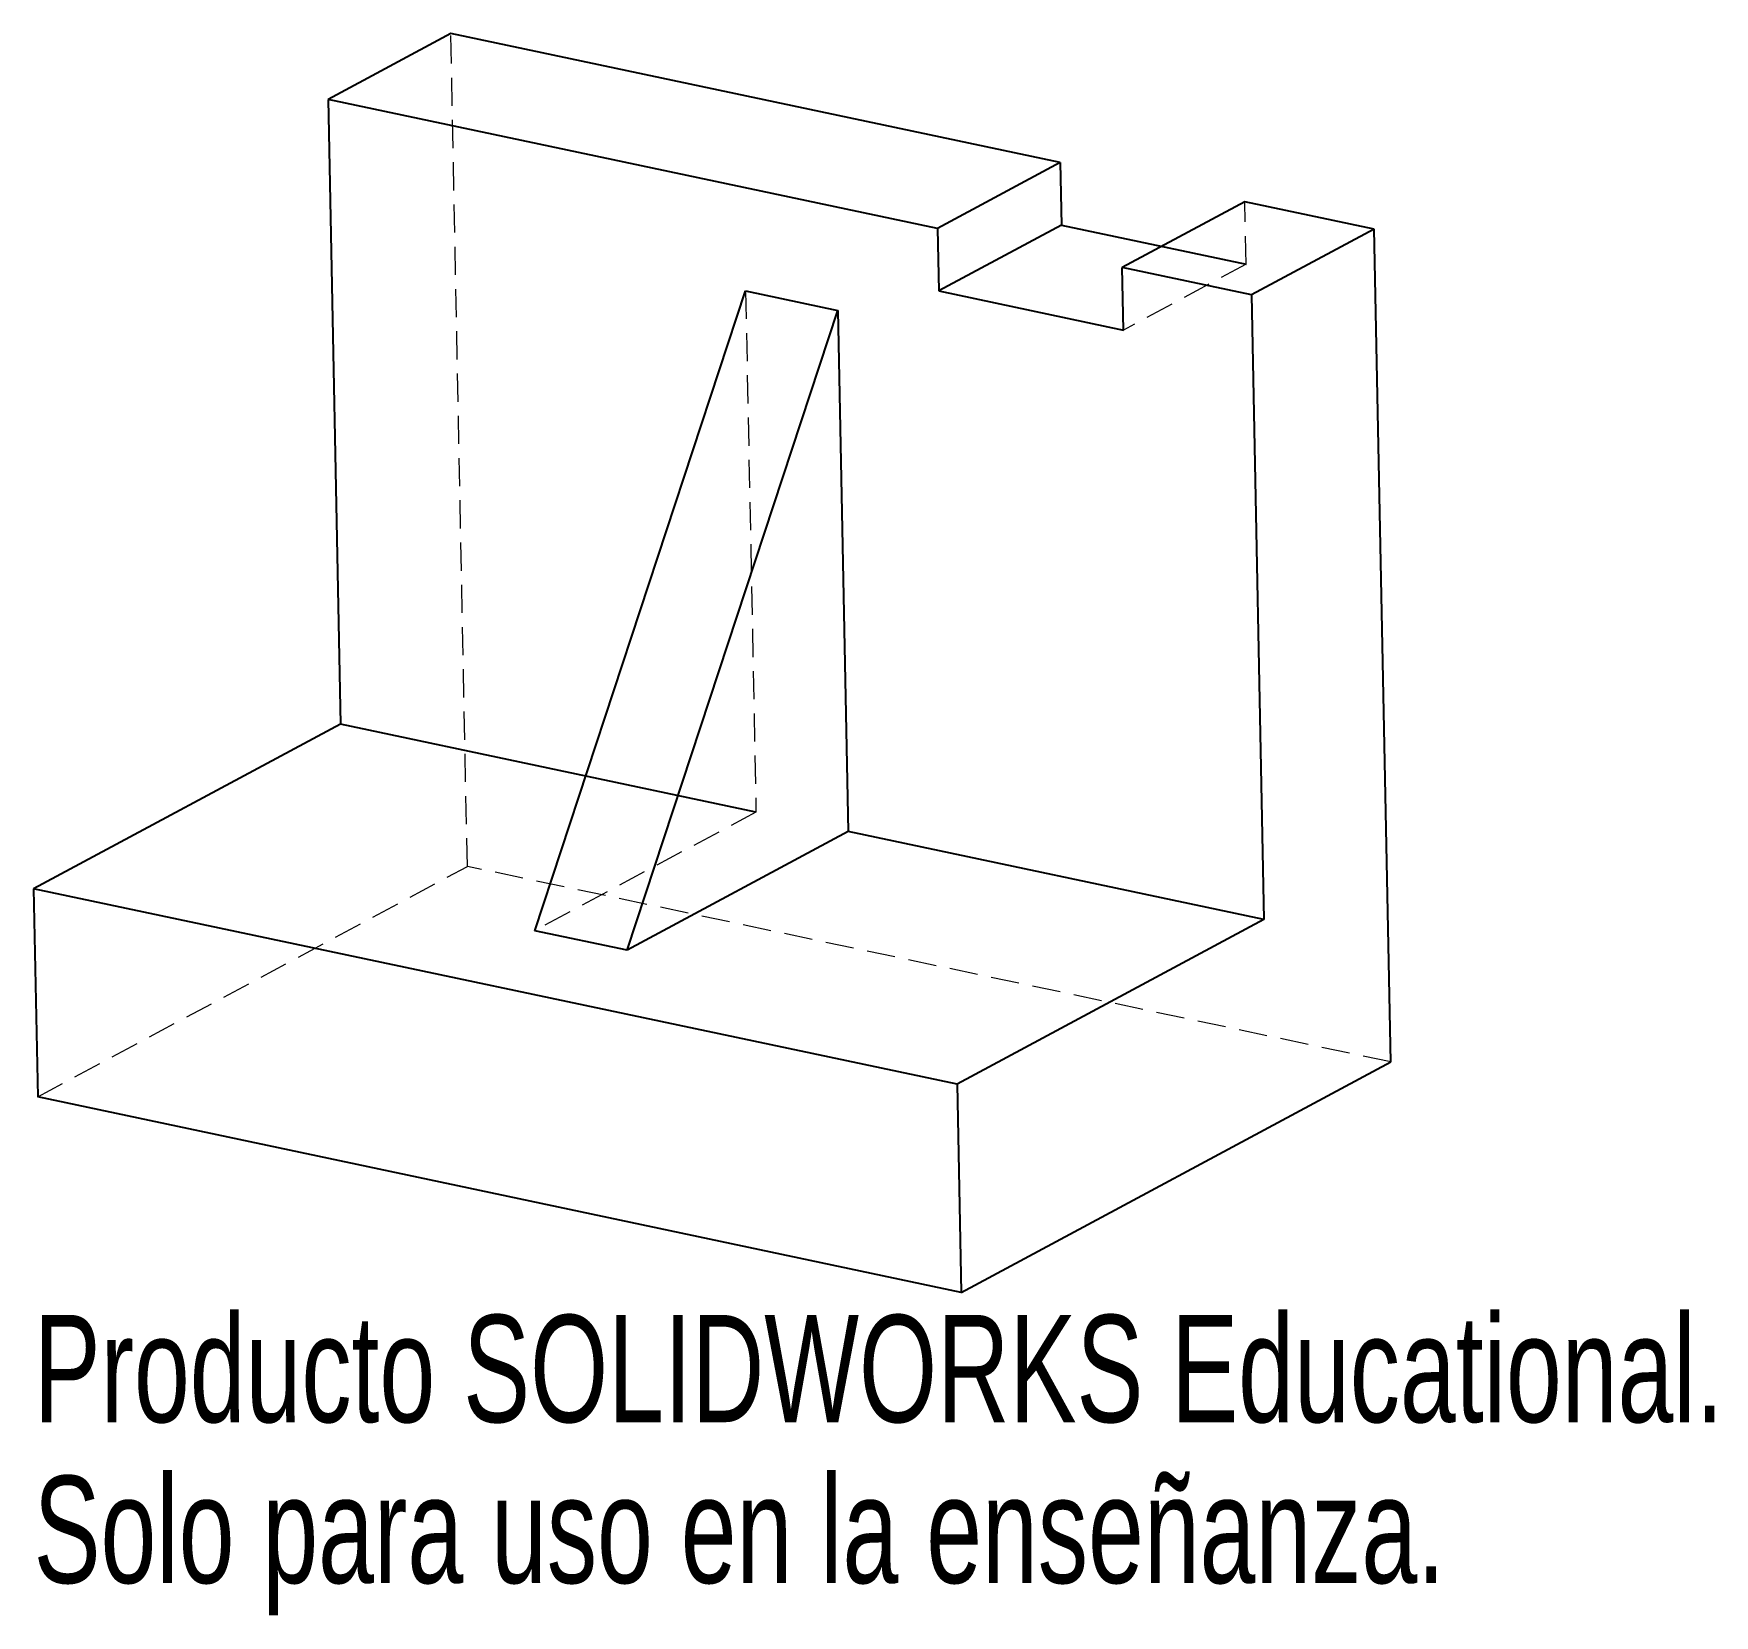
# Model space of a CAD drawing. Header units: millimetres. Extents: x -40.4 to 35.4, y -29.4 to 41.9.
import ezdxf

# ---------------------------------------------------------------- set-up
doc = ezdxf.new("R2010")
doc.units = ezdxf.units.MM
doc.linetypes.add('HIDDEN', pattern=[1.905, 1.27, -0.635])
doc.styles.add('SLDTEXTSTYLE0', font='TXT', dxfattribs={"width": 0.7})

msp = doc.modelspace()

# ---------------------------------------------------------------- linework, layer by layer
at = {"color": 7, "linetype": 'Continuous', "lineweight": 25}
for p, q in [((-21.563, 41.948), (-27.097, 38.98)), ((5.916, 36.132), (-21.563, 41.948)), ((-27.097, 38.98), (-26.538, 10.824)), ((0.382, 33.164), (-27.097, 38.98)), ((5.916, 36.132), (0.382, 33.164)), ((5.916, 36.132), (5.972, 33.316)), ((14.243, 34.37), (8.709, 31.402)), ((20.072, 33.136), (14.243, 34.37)), ((0.382, 33.164), (0.438, 30.349)), ((5.972, 33.316), (0.438, 30.349)), ((5.972, 33.316), (14.299, 31.554)), ((20.072, 33.136), (14.538, 30.169)), ((20.817, -4.406), (20.072, 33.136)), ((8.765, 28.586), (8.709, 31.402)), ((14.538, 30.169), (8.709, 31.402)), ((-17.777, 1.509), (-8.269, 30.354)), ((-8.269, 30.354), (-4.105, 29.473)), ((0.438, 30.349), (8.765, 28.586)), ((14.538, 30.169), (15.097, 2.012)), ((-13.614, 0.628), (-4.105, 29.473)), ((-4.105, 29.473), (-3.639, 5.977)), ((-26.538, 10.824), (-40.373, 3.404)), ((-7.802, 6.858), (-26.538, 10.824)), ((-3.639, 5.977), (-13.614, 0.628)), ((15.097, 2.012), (-3.639, 5.977)), ((1.262, -5.407), (-40.373, 3.404)), ((-40.373, 3.404), (-40.187, -5.981)), ((15.097, 2.012), (1.262, -5.407)), ((-13.614, 0.628), (-17.777, 1.509)), ((1.448, -14.793), (20.817, -4.406)), ((1.448, -14.793), (-40.187, -5.981)), ((1.262, -5.407), (1.448, -14.793))]:
    msp.add_line(p, q, dxfattribs=at)
at = {"color": 7, "linetype": 'HIDDEN', "lineweight": 18}
for p, q in [((-20.817, 4.406), (-21.563, 41.948)), ((14.299, 31.554), (14.243, 34.37)), ((14.299, 31.554), (8.765, 28.586)), ((-8.269, 30.354), (-7.802, 6.858)), ((-7.802, 6.858), (-17.777, 1.509)), ((-40.187, -5.981), (-20.817, 4.406)), ((20.817, -4.406), (-20.817, 4.406))]:
    msp.add_line(p, q, dxfattribs=at)

# ---------------------------------------------------------------- texts
at = {"color": 7, "linetype": 'Continuous', "char_height": 4.83362, "attachment_point": 1, "style": 'SLDTEXTSTYLE0'}
for s, insert in [('Producto SOLIDWORKS Educational.', (-40.373, -15.812)), ('Solo para uso en la enseñanza.', (-40.373, -23.063))]:
    msp.add_mtext(s, dxfattribs=dict(at, insert=insert))

doc.saveas('drawing.dxf')
